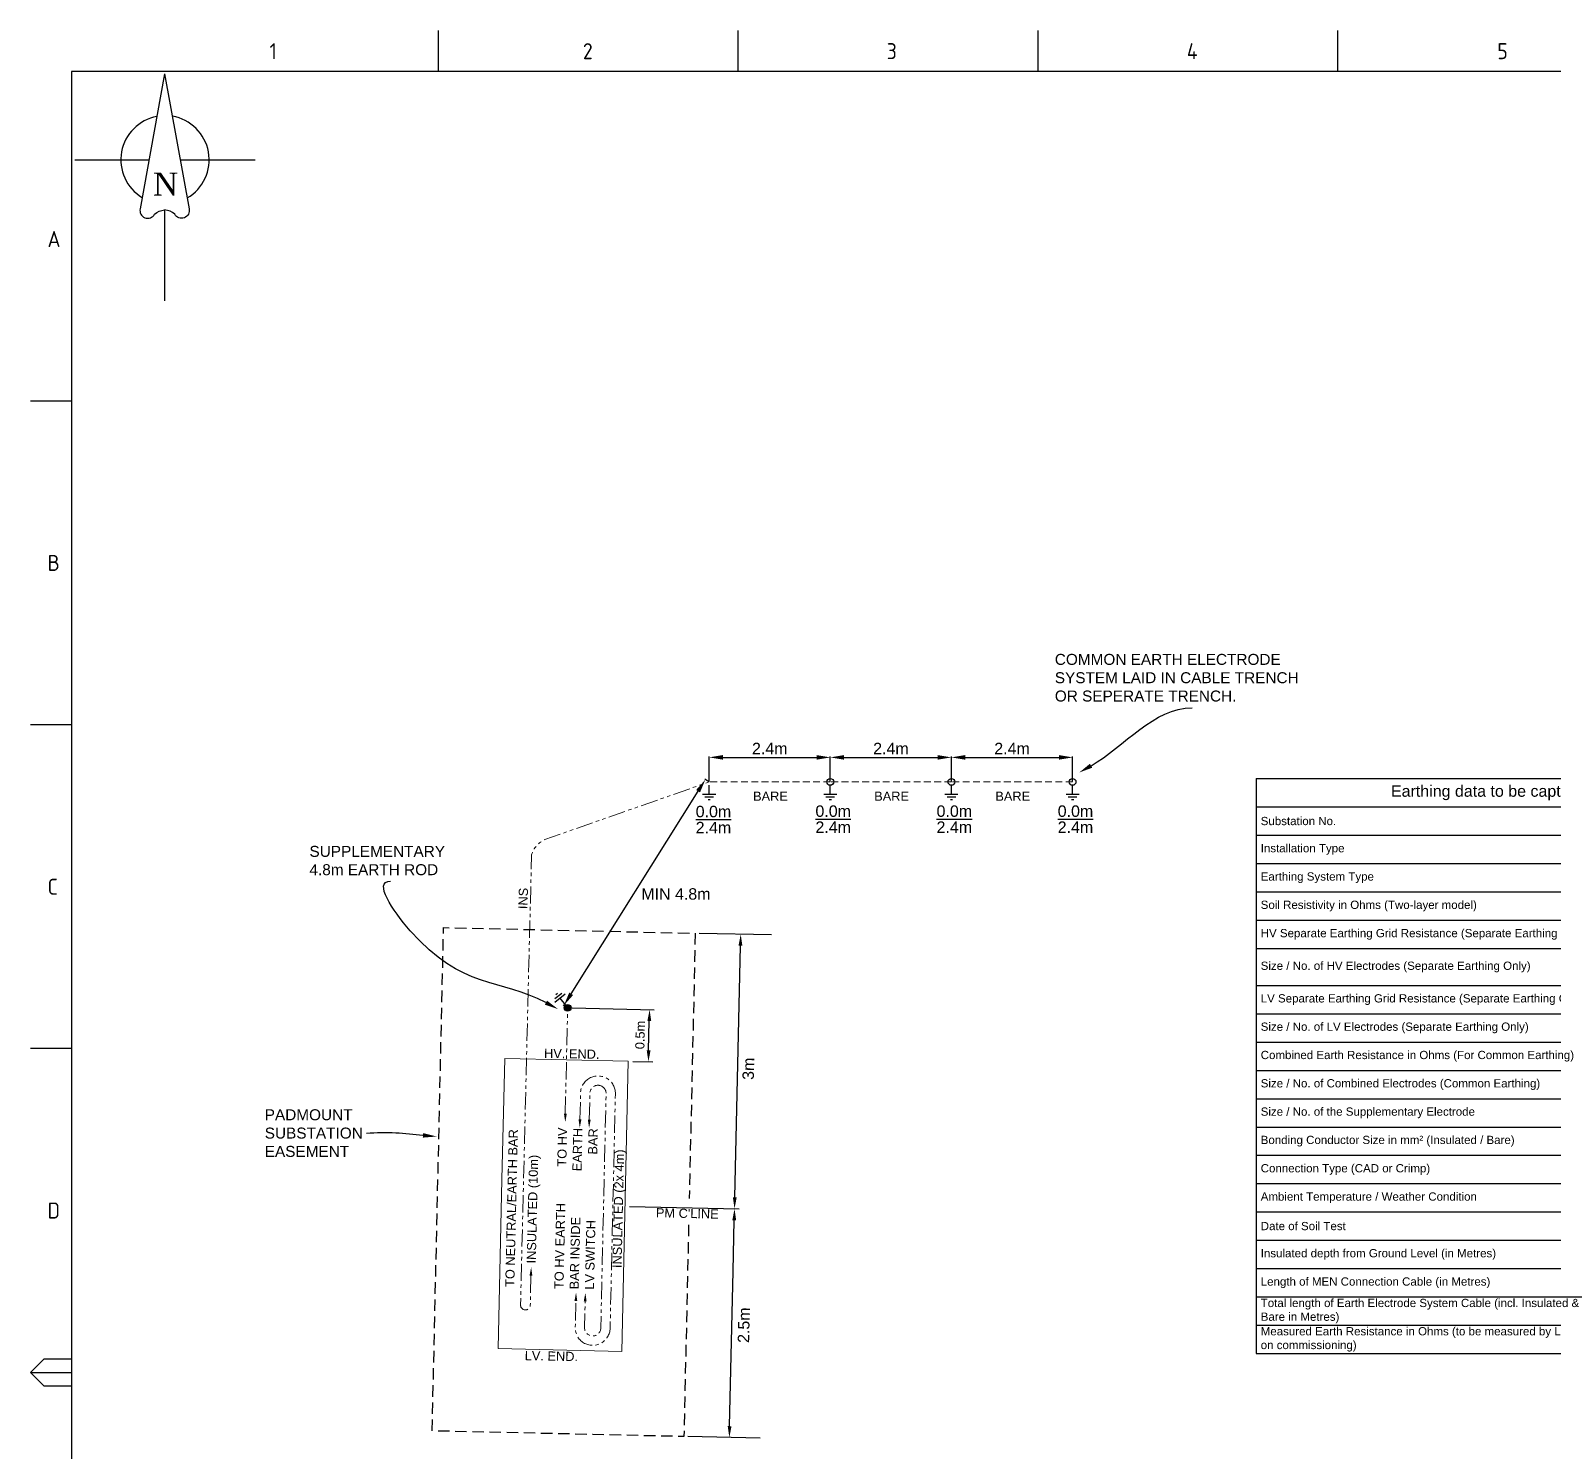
# Paper-space layout 'EARTHING' of a CAD drawing. Header units: metres, sheet in millimetres. Extents: x -21 to 813, y -3 to 583.
# Drawn here: x -20.5 to 312.2, y 272.9 to 583.4 of the extents above; entities that cross this region are included whole.
import ezdxf
from ezdxf import colors
from ezdxf.entities.mleader import LeaderData, LeaderLine
from ezdxf.enums import TextEntityAlignment as Align
from ezdxf.math import Vec2, Vec3

# ---------------------------------------------------------------- set-up
doc = ezdxf.new("R2010")
doc.units = ezdxf.units.M
doc.linetypes.add('DASHED', pattern=[0.75, 0.5, -0.25])
doc.linetypes.add('PHANTOM2', pattern=[1.25, 0.625, -0.125, 0.125, -0.125, 0.125, -0.125])
doc.layers.get('0').update_dxf_attribs({"color": 6})
doc.layers.add('Notes', color=7, linetype='Continuous')
doc.layers.add('SupportsUG_SP_EXT', color=7, linetype='Continuous')
doc.styles.add('ARIAL', font='arial.ttf', dxfattribs={"height": 2})
doc.styles.add('iecISOCP', font='isocp.shx')
doc.styles.add('iecNAME', font='times.ttf')
doc.styles.get("Standard").update_dxf_attribs({"font": 'arial.ttf'})
doc.dimstyles.get("Standard").update_dxf_attribs({"dimtxt": 0.18, "dimasz": 0.18, "dimexe": 0.18, "dimexo": 0.0625, "dimgap": 0.09, "dimtad": 0, "dimtih": 1, "dimtoh": 1, "dimdec": 4, "dimzin": 0, "dimdsep": 46, "dimtxsty": 'Standard', "dimcen": 0.09, "dimadec": 0, "dimazin": 0, "dimtfac": 1, "dimtdec": 4, "dimtofl": 0, "dimtmove": 0, "dimatfit": 3, "dimfxl": 1, "dimtolj": 1, "dimtzin": 0, "dimarcsym": 0})

# ---------------------------------------------------------------- blocks, each defined once
blk = doc.blocks.new('NorthPnt 11(NP11)')
for p, q in [((-19.69719468711236, 0.0162545211118896), (-3.489922472834479, 0.0028799541972688)), ((3.324780124991633, -0.0027436754112671), (19.69719468711236, -0.0162545211118754)), ((-0.0830805671867552, -10.94048518180693), (-0.0830805671867552, -30.80163745112864))]:
    blk.add_line(p, q)
for points in [[(-0.0830805671866983, 18.80840636836007), (-5.425927634676611, -10.68373164014234, 0.8770483201779089), (-2.292585667964232, -11.90019261315281, -0.1542996621410464), (-0.0830805671867552, -10.94048518180693, 0.0905112644751796)], [(-0.0830805671866983, 18.80840636836007), (5.259766500303101, -10.68373164014237, -0.8770483201779089), (2.126424533590721, -11.90019261315281, 0.1542996621410464), (-0.0830805671867268, -10.94048518180693, -0.0905112644751796)]]:
    blk.add_lwpolyline(points, format="xyb")
for start, end in [(100.5987973952228, 238.8643335251354), (300.0994222018257, 80.43744687781567)]:
    blk.add_arc((0, 0), 9.642065853502453, start, end)
at = {"color": 7, "style": 'iecNAME'}
blk.add_text('N', height=5.024396523885798, dxfattribs=at).set_placement((-2.617670065051356, -7.821942527093668))
blk = doc.blocks.new('*T79')
at = {"layer": 'Notes', "lineweight": -2, "transparency": 16777216}
for p, q in [((0, 0), (113.8671897145036, 0)), ((0, 0), (0, -125.6152486853707)), ((113.8671897145036, 0), (113.8671897145036, -125.6152486853707)), ((0, -6.186572984162751), (113.8671897145036, -6.186572984162751)), ((76.03636669219713, -6.186572984162751), (76.03636669219713, -125.6152486853707)), ((0, -12.3731459683255), (113.8671897145036, -12.3731459683255)), ((0, -18.55971895248825), (113.8671897145036, -18.55971895248825)), ((0, -24.74629193665101), (113.8671897145036, -24.74629193665101)), ((0, -30.93446838048914), (113.8671897145036, -30.93446838048914)), ((0, -37.12104136465189), (113.8671897145036, -37.12104136465189)), ((0, -45.18979989125489), (113.8671897145036, -45.18979989125489)), ((0, -51.37637287541764), (113.8671897145036, -51.37637287541764)), ((0, -57.5629458595804), (113.8671897145036, -57.5629458595804)), ((0, -63.74951884374315), (113.8671897145036, -63.74951884374315)), ((0, -69.9360918279059), (113.8671897145036, -69.9360918279059)), ((0, -76.12266481206865), (113.8671897145036, -76.12266481206865)), ((0, -82.3092377962314), (113.8671897145036, -82.3092377962314)), ((0, -88.49581078039415), (113.8671897145036, -88.49581078039415)), ((0, -94.6823837645569), (113.8671897145036, -94.6823837645569)), ((0, -100.8689567487197), (113.8671897145036, -100.8689567487197)), ((0, -107.0555297328824), (113.8671897145036, -107.0555297328824)), ((0, -113.2421027170452), (113.8671897145036, -113.2421027170452)), ((0, -119.4286757012079), (113.8671897145036, -119.4286757012079)), ((0, -125.6152486853707), (113.8671897145036, -125.6152486853707))]:
    blk.add_line(p, q, dxfattribs=at)
at = {"layer": 'Notes', "color": 0, "transparency": 16777216}
for s, insert, char_height, width, attachment_point in [('Earthing data to be captured to GIS', (56.93359485725182, -3.093286492081404), 2.5, 111.8671897145036, 5), ('Substation No. ', (1, -9.279859476244155), 1.8, 74.03636669219713, 4), ('36360', (77.03636669219713, -9.279859476244155), 2.469444444444445, 35.8308230223065, 4), ('Installation Type', (1, -15.46643246040691), 1.8, 74.03636669219713, 4), ('Padmount Sub', (77.03636669219713, -15.46643246040691), 1.8, 35.8308230223065, 4), ('Earthing System Type', (1, -21.65300544456966), 1.8, 74.03636669219713, 4), ('Common', (77.03636669219713, -21.65300544456966), 1.8, 35.8308230223065, 4), ('Soil Resistivity in Ohms (Two-layer model)', (1, -27.8403801585701), 1.8, 74.03636669219713, 4), ('{\\C256;ρ\\fArial Unicode MS|b0|i0|c0|p34;₁ 195Ω.m (0m-1.13m)\\P\\fArial|b0|i0|c0|p34;ρ\\fArial Unicode MS|b0|i0|c0|p34;₂ 39Ω.m (1.13m-∞)}', (77.03636669219713, -27.8403801585701), 2, 35.8308230223065, 4), ('HV Separate Earthing Grid Resistance (Separate Earthing Only)', (1, -34.02775487257054), 1.8, 74.03636669219713, 4), ('N/A', (77.03636669219713, -34.02775487257054), 1.8, 35.8308230223065, 4), ('Size / No. of HV Electrodes (Separate Earthing Only)', (1, -41.15542062795345), 1.8, 74.03636669219713, 4), ('N/A', (77.03636669219713, -41.15542062795345), 1.8, 35.8308230223065, 4), ('LV Separate Earthing Grid Resistance (Separate Earthing Only)', (1, -48.2830863833363), 1.8, 74.03636669219713, 4), ('N/A', (77.03636669219713, -48.2830863833363), 1.8, 35.8308230223065, 4), ('Size / No. of LV Electrodes (Separate Earthing Only)', (1, -54.46965936749905), 1.8, 74.03636669219713, 4), ('N/A', (77.03636669219713, -54.46965936749905), 1.8, 35.8308230223065, 4), ('Combined Earth Resistance in Ohms (For Common Earthing)', (1, -60.6562323516618), 1.8, 74.03636669219713, 4), ('8.7Ω', (77.03636669219713, -60.6562323516618), 1.8, 35.8308230223065, 4), ('Size / No. of Combined Electrodes (Common Earthing)', (1, -66.84280533582455), 1.8, 74.03636669219713, 4), ('4 off 2.4m Electrodes', (77.03636669219713, -66.84280533582455), 1.8, 35.8308230223065, 4), ('Size / No. of the Supplementary Electrode', (1, -73.0293783199873), 1.8, 74.03636669219713, 4), ('1 off 4.8m Electrode', (77.03636669219713, -73.0293783199873), 1.8, 35.8308230223065, 4), ('Bonding Conductor Size in mm² (Insulated / Bare)', (1, -79.21595130415005), 1.8, 74.03636669219713, 4), ('70mm² copper (min)', (77.03636669219713, -79.21595130415005), 1.8, 35.8308230223065, 4), ('Connection Type (CAD or Crimp)', (1, -85.4025242883128), 1.8, 74.03636669219713, 4), ('Crimp', (77.03636669219713, -85.4025242883128), 1.8, 35.8308230223065, 4), ('Ambient Temperature / Weather Condition', (1, -91.58909727247556), 1.8, 74.03636669219713, 4), ('24°C Fine & Sunny', (77.03636669219713, -91.58909727247556), 1.8, 35.8308230223065, 4), ('Date of Soil Test', (1, -97.7756702566383), 1.8, 74.03636669219713, 4), ('14/05/2017', (77.03636669219713, -97.7756702566383), 1.8, 35.8308230223065, 4), ('Insulated depth from Ground Level (in Metres)', (1, -103.9622432408011), 1.8, 74.03636669219713, 4), ('N/A', (77.03636669219713, -103.9622432408011), 1.8, 35.8308230223065, 4), ('Length of MEN Connection Cable (in Metres)', (1, -110.1488162249638), 1.8, 74.03636669219713, 4), ('N/A', (77.03636669219713, -110.1488162249638), 1.8, 35.8308230223065, 4), ('Total length of Earth Electrode System Cable (incl. Insulated & Bare in Metres)', (1, -116.3353892091266), 1.8, 74.03636669219713, 4), ('20m', (77.03636669219713, -116.3353892091266), 1.8, 35.8308230223065, 4), ('Measured Earth Resistance in Ohms (to be measured by L1 ASP on commissioning)', (1, -122.5219621932893), 1.8, 74.03636669219713, 4), ('                                  Ω', (77.03636669219713, -122.5219621932893), 1.8, 35.8308230223065, 4)]:
    blk.add_mtext(s, dxfattribs=dict(at, insert=insert, char_height=char_height, width=width, attachment_point=attachment_point))
blk = doc.blocks.new('m4')
at = {"layer": 'Notes', "color": 7, "linetype": 'Continuous'}
for points in [[(0, -1.946708022383973), (0, 0)], [(-1.428571500000544, -1.946708022383973), (1.428571500000544, -1.946708022383973)], [(-0.952380999995512, -2.518136622384191), (0.952380999995512, -2.518136622384191)], [(-0.23809524999524, -3.089565222384408), (0.23809524999524, -3.089565222384408)]]:
    blk.add_lwpolyline(points, dxfattribs=at)
blk = doc.blocks.new('*D90')
at = {"layer": 'Defpoints', "color": 0, "transparency": 16777216}
for p in [(126.9164368946024, 419.7241720541505), (127.7419646429166, 419.2070917630622), (96.82544898358627, 369.8483325957927)]:
    blk.add_point(p, dxfattribs=at)
at = {"layer": 'Notes', "color": 0, "lineweight": -2, "transparency": 16777216}
for p, q in [((127.6889972286855, 419.2402686078439), (126.7638907416168, 419.8197213671218)), ((97.59240978479419, 372.9078487699744), (125.3239483450802, 417.1817361710571)), ((96.77248156935516, 369.8815094405744), (95.84737508228639, 370.4609621998524))]:
    blk.add_line(p, q, dxfattribs=at)
at = {"layer": 'Notes', "color": 0, "transparency": 16777216}
for points in [[(124.9002090312313, 417.4471509293108), (125.7476876589291, 416.9163214128034), (126.9164368946024, 419.7241720541505)], [(97.1686704709453, 373.1732635282281), (98.01614909864308, 372.6424340117207), (95.999921235272, 370.365412886881)]]:
    blk.add_solid(points, dxfattribs=at)
at = {"layer": 'Notes', "color": 0, "transparency": 16777216, "insert": (120.4724885108021, 394.7147223360139), "char_height": 2.5, "attachment_point": 5}
blk.add_mtext('\\A1;MIN 4.8m', dxfattribs=at)
blk = doc.blocks.new('*D96')
at = {"layer": 'Defpoints', "color": 0, "transparency": 16777216}
for p in [(154.2111207618941, 424.5684950962602), (127.7419646429166, 419.2070917630622), (154.2111207618941, 419.2070917630622)]:
    blk.add_point(p, dxfattribs=at)
at = {"layer": 'Notes', "color": 0, "lineweight": -2, "transparency": 16777216}
for p, q in [((127.7419646429166, 419.2695917630622), (127.7419646429166, 424.7484950962602)), ((130.7419646429166, 424.5684950962602), (151.2111207618941, 424.5684950962602)), ((154.2111207618941, 419.2695917630622), (154.2111207618941, 424.7484950962602))]:
    blk.add_line(p, q, dxfattribs=at)
at = {"layer": 'Notes', "color": 0, "transparency": 16777216}
for points in [[(130.7419646429166, 425.0684950962602), (130.7419646429166, 424.0684950962602), (127.7419646429166, 424.5684950962602)], [(151.2111207618941, 425.0684950962602), (151.2111207618941, 424.0684950962602), (154.2111207618941, 424.5684950962602)]]:
    blk.add_solid(points, dxfattribs=at)
at = {"layer": 'Notes', "color": 0, "transparency": 16777216, "insert": (140.9871806271849, 426.5108957616001), "char_height": 2.5, "attachment_point": 5}
blk.add_mtext('\\A1;2.4m', dxfattribs=at)
blk = doc.blocks.new('*D97')
at = {"layer": 'Defpoints', "color": 0, "transparency": 16777216}
for p in [(180.6802768808716, 424.5684950962602), (154.2111207618941, 419.2070917630622), (180.6802768808716, 419.2070917630622)]:
    blk.add_point(p, dxfattribs=at)
at = {"layer": 'Notes', "color": 0, "lineweight": -2, "transparency": 16777216}
for p, q in [((154.2111207618941, 419.2695917630622), (154.2111207618941, 424.7484950962602)), ((157.2111207618941, 424.5684950962602), (177.6802768808716, 424.5684950962602)), ((180.6802768808716, 419.2695917630622), (180.6802768808716, 424.7484950962602))]:
    blk.add_line(p, q, dxfattribs=at)
at = {"layer": 'Notes', "color": 0, "transparency": 16777216}
for points in [[(157.2111207618941, 425.0684950962602), (157.2111207618941, 424.0684950962602), (154.2111207618941, 424.5684950962602)], [(177.6802768808716, 425.0684950962602), (177.6802768808716, 424.0684950962602), (180.6802768808716, 424.5684950962602)]]:
    blk.add_solid(points, dxfattribs=at)
at = {"layer": 'Notes', "color": 0, "transparency": 16777216, "insert": (167.4563367461624, 426.5108957616001), "char_height": 2.5, "attachment_point": 5}
blk.add_mtext('\\A1;2.4m', dxfattribs=at)
blk = doc.blocks.new('*D98')
at = {"layer": 'Defpoints', "color": 0, "transparency": 16777216}
for p in [(207.1494329998491, 424.5684950962602), (180.6802768808716, 419.2070917630622), (207.1494329998491, 419.2070917630622)]:
    blk.add_point(p, dxfattribs=at)
at = {"layer": 'Notes', "color": 0, "lineweight": -2, "transparency": 16777216}
for p, q in [((180.6802768808716, 419.2695917630622), (180.6802768808716, 424.7484950962602)), ((183.6802768808716, 424.5684950962602), (204.1494329998491, 424.5684950962602)), ((207.1494329998491, 419.2695917630622), (207.1494329998491, 424.7484950962602))]:
    blk.add_line(p, q, dxfattribs=at)
at = {"layer": 'Notes', "color": 0, "transparency": 16777216}
for points in [[(183.6802768808716, 425.0684950962602), (183.6802768808716, 424.0684950962602), (180.6802768808716, 424.5684950962602)], [(204.1494329998491, 425.0684950962602), (204.1494329998491, 424.0684950962602), (207.1494329998491, 424.5684950962602)]]:
    blk.add_solid(points, dxfattribs=at)
at = {"layer": 'Notes', "color": 0, "transparency": 16777216, "insert": (193.9254928651399, 426.5108957616001), "char_height": 2.5, "attachment_point": 5}
blk.add_mtext('\\A1;2.4m', dxfattribs=at)
blk = doc.blocks.new('A1_FRAME_TITLE')
at = {"layer": 'Notes', "linetype": 'Continuous'}
for p, q in [((89.13886872809212, 574.3939047125621), (89.13886872809212, 583.3939047125621)), ((154.6477578007561, 574.3939047125621), (154.6477578007561, 583.3939047125621)), ((220.1566468734202, 574.3939047125621), (220.1566468734202, 583.3939047125621)), ((285.6655359460842, 574.3939047125621), (285.6655359460842, 583.3939047125621)), ((9.000003903041438, 502.4334977807607), (3.9030414092e-06, 502.4334977807607)), ((8.985758774175713, 431.6834977807608), (3.9030414092e-06, 431.6834977807608)), ((8.985758774175713, 360.9334977807608), (3.9030414092e-06, 360.9334977807608)), ((3.9030414099e-06, 290.1834977807608), (3.000003903041411, 293.1834977807607)), ((3.000003903041411, 293.1834977807607), (8.985758774175713, 293.1834977807607)), ((3.9030414099e-06, 290.1834977807608), (9.000003903041438, 290.1834977807608)), ((3.000003903041411, 287.1834977807608), (3.9030414099e-06, 290.1834977807608)), ((8.985758774175713, 287.1834977807608), (3.000003903041411, 287.1834977807608))]:
    blk.add_line(p, q, dxfattribs=at)
at = {"layer": 'Notes', "color": 3, "linetype": 'Continuous'}
blk.add_line((9.000003903041456, 574.3939047125621), (9.000003903041602, 5.973090848959372), dxfattribs=at)
at = {"layer": 'Notes', "color": 3, "linetype": 'Continuous', "flags": 128}
for points in [[(149.4960767564208, 574.3939047125621), (9.000003903041456, 574.3939047125621)], [(824.3666242797829, 574.3939047125621), (149.4960767564208, 574.3939047125621)]]:
    blk.add_lwpolyline(points, dxfattribs=at)
blk.add_attdef('DRAFT_NUM', (29.95229401921733, 23.29355907390209), '', height=2.5, rotation=90)
at = {"layer": 'Notes', "color": 7, "style": 'iecISOCP'}
for s, p in [('1', (52.24416342705808, 577.1208007861952)), ('2', (120.7001306251145, 577.1208007861952)), ('3', (187.090888182011, 577.1208007861952)), ('4', (252.6683755146728, 577.1208007861952)), ('5', (320.5024094171367, 577.1208007861952)), ('A', (3.735758828175712, 536.0634978347607)), ('B', (3.735758828175712, 465.3134978347607)), ('C', (3.735758828175712, 394.5634978347608)), ('D', (3.735758828175712, 323.8134978347608))]:
    blk.add_text(s, height=3.50000011, dxfattribs=at).set_placement(p)
for tag, p in [('CAP_NO', (513.1877455539732, 43.45702176062763)), ('IE_NUM', (513.0499891438582, 37.81014236571922)), ('REF_No_1', (335.2407092969734, 32.3095164062895)), ('REF_1', (362.5232051634168, 32.3095164062895)), ('GEN_WO', (441.7083167385052, 31.76319395754009)), ('HV_SWITCH', (513.4632602570722, 32.16326139542979)), ('REF_No_2', (335.2407092969734, 26.3095164062895)), ('REF_2', (362.5232051634168, 26.3095164062895)), ('OH_WO', (441.7083167385052, 25.81165284135275)), ('UBD_REF', (513.0499891438582, 25.82773724969956)), ('REF_No_3', (335.2407092969734, 20.3095164062895)), ('REF_3', (362.5232051634168, 20.3095164062895)), ('UG_WO', (441.7083167385052, 20.05209372390299)), ('GIS_MAP_No', (513.0499891438582, 20.04312858955063)), ('REF_No_4', (335.2407092969734, 14.3095164062895)), ('REF_4', (362.5232051634168, 14.3095164062895)), ('HV_OP_DIAG', (513.3264885879123, 14.19908466587639)), ('SUB_WO', (441.7083167385052, 13.81165284135274)), ('LGA', (512.9453919554613, 7.777408517664522))]:
    blk.add_attdef(tag, p, '', height=2.5, dxfattribs=at)
at = {"layer": 'Notes', "style": 'iecISOCP'}
for tag, p in [('T1', (684.3735224182584, 39.46538419170585)), ('T2', (684.3735224182584, 34.3462621685779)), ('T3', (684.3735224182584, 28.91999957006074)), ('T4', (684.3735224182584, 23.65748664588247)), ('T5', (684.3735224182584, 18.23122404736531)), ('T6', (684.3735224182584, 12.96871112318703))]:
    blk.add_attdef(tag, text='', height=3.5, dxfattribs=at).set_placement(p, align=Align.CENTER)
at = {"layer": 'Notes', "color": 7, "style": 'iecISOCP'}
for tag, p in [('scale', (567.7561862243563, 33.26881016856799)), ('DRAWN', (567.7561862243563, 24.93057684501809)), ('DATE', (567.7561862243563, 16.88033192789213)), ('PAEREF', (272, 8)), ('PAEPAGE', (328, 8)), ('CHD', (567.7561862243563, 8.372261886843392)), ('DESIGN', (605.616624279783, 9.154513788950904))]:
    blk.add_attdef(tag, text='', height=2.5, dxfattribs=at).set_placement(p, align=Align.CENTER)
at = {"layer": 'Notes', "color": 4, "style": 'iecISOCP'}
blk.add_attdef('NUM', text='', height=7, dxfattribs=at).set_placement((792.3666242797829, 20.11845976823426), align=Align.MIDDLE_CENTER)
at = {"layer": 'Notes', "color": 1, "style": 'iecISOCP'}
blk.add_attdef('REV', text='', height=5, dxfattribs=at).set_placement((820.054251828391, 17.09540713998158), align=Align.CENTER)
at = {"layer": 'Notes', "color": 7, "style": 'iecISOCP'}
for tag, p in [('NS', (790.7123820117265, 8.118502768234269)), ('SHTS', (805.4120483388133, 8.118502768234269))]:
    blk.add_attdef(tag, text='', height=2.5, dxfattribs=at).set_placement(p, align=Align.MIDDLE)
at = {"layer": 'Notes', "style": 'iecISOCP'}
blk.add_attdef('ExportID', (9.081563381861317, 2.389947881700436), '', height=2.5, dxfattribs=at)
at = {"layer": 'Notes', "style": 'iecISOCP', "flags": 1}
for tag, p in [('ProjectType', (-6.37431612553997, -26.7969231328077)), ('ProjectNumber', (3.01124540557543, -26.81768263662547)), ('DrawingNumber', (14.96487211632699, -26.80333207795956)), ('ProjectDescription', (27.01529643322817, -26.82507857672271)), ('ExportDate', (39.73518882248868, -26.7893380549126)), ('ExportUserName', (48.60564004207469, -26.80001890549965)), ('DesignerCompanyName', (60.93543655092149, -26.79336864660581)), ('ExportAreaOfInterest', (76.55071914511146, -26.8134520371459)), ('GIS_SUCCESS', (91.4483265569323, -26.78040727245524)), ('CAD_SUCCESS', (101.2396367667188, -26.78272040598358)), ('DEPOTCODE', (111.5567536625146, -26.8767501535101)), ('ExportCategories', (119.5337228538067, -26.79708183463799)), ('Comments', (133.8359590646636, -26.88292413000805))]:
    blk.add_attdef(tag, p, '', height=1, dxfattribs=at)

psp = doc.layouts.new('EARTHING')

# ---------------------------------------------------------------- hatches: boundary and pattern name
at = {"layer": 'Notes'}
h = psp.add_hatch(color=256, dxfattribs=at)
edge = h.paths.add_edge_path()
edge.add_arc((127.7419646426556, 419.2070917622059), 0.7436318596225825, -359.999999999748, 2.520796321114132e-10)
h = psp.add_hatch(color=256, dxfattribs=at)
edge = h.paths.add_edge_path()
edge.add_arc((154.2111207616335, 419.2070917622063), 0.7436318596225825, -359.999999999748, 2.520796321114132e-10)
h = psp.add_hatch(color=256, dxfattribs=at)
edge = h.paths.add_edge_path()
edge.add_arc((180.680276880611, 419.2070917622063), 0.7436318596225825, -359.999999999748, 2.520796321114132e-10)
h = psp.add_hatch(color=256, dxfattribs=at)
edge = h.paths.add_edge_path()
edge.add_arc((207.1494329995885, 419.2070917622063), 0.7436318596225825, -359.999999999748, 2.520796321114132e-10)
h = psp.add_hatch(color=256, dxfattribs=at)
edge = h.paths.add_edge_path()
edge.add_arc((96.8254489838273, 369.848332594931), 0.7436318596225826, 538.7082053015251, 898.7082053015251, ccw=False)

# ---------------------------------------------------------------- linework, layer by layer
at = {"layer": 'Notes', "color": 7}
for p, q in [((133.3394028983162, 328.4328554615263), (134.5793317351231, 383.4188771077556)), ((97.82519483169972, 369.8257884351233), (115.7233319334478, 369.4221873806523)), ((114.5233539256619, 360.5652139922627), (114.6672256836614, 366.9453669210388)), ((111.0651712198819, 358.1425600967473), (115.466739372102, 358.0433052113108)), ((110.350521326664, 326.4506167115533), (134.2827883447485, 325.9109466805598)), ((132.9761524246937, 312.3241096912579), (133.2266820949649, 323.4341262209596)), ((132.2121948648496, 278.4455630558614), (132.9761524246937, 312.3241096912579))]:
    psp.add_line(p, q, dxfattribs=at)
at = {"layer": 'Notes', "color": 0, "lineweight": 0}
for p, q in [((82.47641175070157, 332.34902577305), (83.07228747271074, 358.7737965954889)), ((83.07228747271074, 358.7737965954889), (110.0654253717689, 358.1651042574176)), ((110.0654253717689, 358.1651042574176), (108.6361255853358, 294.7812174870419)), ((81.64298768627714, 295.3899098251131), (82.47641175070157, 332.34902577305)), ((108.6361255853358, 294.7812174870419), (81.64298768627623, 295.3899098251131))]:
    psp.add_line(p, q, dxfattribs=at)
at = {"layer": 'Notes', "color": 0, "linetype": 'PHANTOM2', "lineweight": 0, "ltscale": 6, "flags": 128}
for points in [[(88.80705512996519, 311.3085382203512), (88.66102305663526, 304.8441131223931, -0.9348449130428725), (86.52749459711367, 304.8505607684101), (88.92991812007494, 403.2516576541332, -0.2177305043844859), (91.8746724482703, 406.63289209908), (127.7419646429166, 419.2070917630622)], [(99.51348744453799, 345.4766319034561), (99.6434653830388, 351.2405071646854, -0.9999999999999999), (107.258332865978, 351.0687885322541), (106.1029226351043, 299.8320900332101, -1), (98.48805515216509, 300.0038086656423), (98.61803309066681, 305.7676839268706)], [(101.5505384799299, 345.4306955009151), (101.6805164184279, 351.1945707621453, -1.000000000003595), (105.221281830587, 351.1147249347955), (104.0658715997251, 299.8780264357511, -0.9999999999999999), (100.525106187552, 299.9578722630949), (100.6550841260496, 305.7217475243233)]]:
    psp.add_lwpolyline(points, format="xyb", dxfattribs=at)
at = {"layer": 'Notes', "color": 0, "linetype": 'DASHED', "lineweight": 0, "ltscale": 3, "flags": 128}
for points in [[(154.2111207618941, 419.2070917630622), (127.7419646429166, 419.2070917630622)], [(180.6802768808716, 419.2070917630622), (154.2111207618941, 419.2070917630622)], [(207.1494329998491, 419.2070917630622), (180.6802768808716, 419.2070917630622)]]:
    psp.add_lwpolyline(points, dxfattribs=at)
at = {"layer": 'Notes', "linetype": 'DASHED', "ltscale": 5, "flags": 128}
psp.add_lwpolyline([(123.2631782037251, 322.4307332314347), (122.2200093186725, 276.170250217192), (102.311020730991, 276.6191957550327), (91.74227944306404, 276.8575197271875), (67.23398767244316, 277.410179054008), (69.71384534606659, 387.3822223464717), (94.22213711668746, 386.8295630196517), (104.7908784046144, 386.5912390474969), (124.6998669922964, 386.1422935096552), (123.3923785552911, 328.1602663441035)], dxfattribs=at)
at = {"layer": 'Notes', "linetype": 'Continuous', "ltscale": 5, "flags": 128}
for points in [[(141.3878721449255, 385.765980799657), (125.5571661948275, 386.1226785145427)], [(138.9080211948803, 275.7942356717263), (123.0773152447814, 276.1509333866111)]]:
    psp.add_lwpolyline(points, dxfattribs=at)
at = {"layer": 'Notes', "color": 0, "linetype": 'PHANTOM2', "lineweight": 0, "ltscale": 6, "flags": 128}
psp.add_lwpolyline([(96.30329621152896, 346.6928878842859), (96.82544898358628, 369.8483325957927)], dxfattribs=at)
at = {"layer": 'Notes'}
for centre, radius in [((154.2111207618941, 419.2070917630629), 0.7436318596225825), ((180.6802768808716, 419.2070917630629), 0.7436318596225825), ((207.1494329998491, 419.2070917630629), 0.7436318596225825), ((96.82544898358628, 369.8483325957927), 0.7436318596225826)]:
    psp.add_circle(centre, radius, dxfattribs=at)
at = {"layer": 'Notes', "color": 7}
for points in [[(134.1627709650761, 383.4282705080345), (134.9958925051701, 383.4094837074763), (134.635692136796, 385.9182417280381)], [(114.2506649136144, 366.9547603213168), (115.0837864537084, 366.9359735207599), (114.7235860853352, 369.4447315413208)], [(114.1067931556149, 360.5746073925425), (114.9399146957094, 360.5558205919851), (114.466993523989, 358.0658493719802)], [(132.9228421282683, 328.4422488618052), (133.7559636683627, 328.4234620612478), (133.2830424966432, 325.9334908412429)], [(132.8101213249183, 323.4435196212398), (133.6432428650119, 323.4247328206816), (133.2830424966382, 325.9334908412438)], [(131.7956340947999, 278.4549564561435), (132.6287556348943, 278.4361696555861), (132.1558344631744, 275.9461984355808)]]:
    psp.add_solid(points, dxfattribs=at)
at = {"layer": 'Notes'}
for points in [[(96.0137174487304, 346.7248002546867), (96.30880558551416, 344.846981242767), (96.63869054107136, 346.7190007848913)], [(99.8259080181947, 345.4695866812281), (99.47121611117245, 343.6021084615186), (99.20106687088219, 345.4836771256837)], [(101.8629590535857, 345.4236502786875), (101.5082671465639, 343.5561720589781), (101.2381179062727, 345.4377407231432)], [(89.11947570750135, 311.3014931701423), (88.84932543122022, 313.1830616855636), (88.49463455242949, 311.3155832705602)], [(98.30561248782942, 305.7747278554671), (98.66030336662016, 307.6422062704705), (98.93045364290037, 305.7606377550483)], [(100.3426635485139, 305.7287925745318), (100.6973544273037, 307.5962709895362), (100.9675047035848, 305.7147024741143)]]:
    psp.add_solid(points, dxfattribs=at)

# ---------------------------------------------------------------- block references
psp.add_blockref('*T79', (247.2559970023945, 419.9306015786885))
psp.add_blockref('NorthPnt 11(NP11)', (8.848804062857653, 555.1375517205263), dxfattribs=at)
at = {"layer": 'Notes', "color": 7}
for p in [(127.7419646429157, 418.4634599034405), (154.2111207618941, 418.46345990344), (180.6802768808716, 418.46345990344), (207.1494329998491, 418.46345990344)]:
    psp.add_blockref('m4', p, dxfattribs=at)
at = {"layer": 'Notes', "color": 7, "rotation": 218.8965231970918}
psp.add_blockref('m4', (96.35851076618974, 370.4270873312203), dxfattribs=at)
at = {"layer": 'SupportsUG_SP_EXT'}
psp.add_blockref('A1_FRAME_TITLE', (-20.54899999999999, 6.217248937900877e-15), dxfattribs=at)

# ---------------------------------------------------------------- texts
at = {"layer": 'Notes', "color": 7, "style": 'ARIAL'}
for s, height, rotation, p in [('BARE', 2, 359.9999999999837, (141.137314825201, 414.4790383317668)), ('BARE', 2, 359.9999999999837, (167.6064709441785, 414.4790383317668)), ('BARE', 2, 359.9999999999837, (194.0756270631559, 414.4790383317668)), ('INS', 2, 87.87953439148058, (88.69640767032433, 393.6872806114827)), ('HV. END.', 1.999999999999999, 358.9387851183575, (97.69639099330061, 358.2024322952502)), ('INSULATED (10m)', 2, 88.70817375475097, (90.727635121621, 325.8338585687511)), ('INSULATED (2x 4m)', 2, 88.70820530176854, (109.4884589804956, 325.9167457305239)), ('LV. END.', 1.999999999999999, 358.9387851183575, (93.24252699588624, 292.164547356464))]:
    psp.add_text(s, height=height, rotation=rotation, dxfattribs=at).set_placement(p, align=Align.BOTTOM_CENTER)
for s, height, rotation, p in [("PM C'LINE", 1.999999999999999, 358.7082045628013, (116.0818050562734, 324.0894371684194)), ('2.5m', 2.499999999999999, 88.70820530176854, (136.4690878609322, 296.6042809634096))]:
    psp.add_text(s, height=height, rotation=rotation, dxfattribs=at).set_placement(p)
at = {"layer": 'Notes', "color": 9, "char_height": 2.5, "attachment_point": 1}
for insert in [(124.8003526104612, 413.9840467034687), (150.9647391527519, 414.0736395054839), (177.4338952717294, 414.0736395054846), (203.9030513907069, 414.0736395054839)]:
    psp.add_mtext_dynamic_manual_height_columns('\\A1;\\S0.0m/2.4m; ', width=7.534056853656693, gutter_width=4, heights=[0], dxfattribs=dict(at, insert=insert))
at = {"layer": 'Notes', "color": 7, "attachment_point": 5, "style": 'ARIAL'}
for s, insert, char_height, rotation in [('\\A1;0.5m', (112.6670298207878, 363.9119886678909), 2, 88.70820530177879), ('\\A1;3m', (136.3239548011934, 356.5364477702769), 2.499999999999999, 88.70820530178334)]:
    psp.add_mtext(s, dxfattribs=dict(at, insert=insert, char_height=char_height, rotation=rotation))
at = {"layer": 'Notes', "char_height": 2, "rotation": 88.70817375477141}
for s, width, insert, attachment_point in [('TO NEUTRAL/EARTH BAR', 35.64973150031801, (84.96813548238833, 343.3214313611838), 6), ('TO HV EARTH BAR', 9.836295760383798, (99.06766895173041, 343.6123563705278), 6), ('TO HV EARTH BAR INSIDE LV SWITCH', 18.89913137594861, (98.25717479947207, 308.343496635358), 4)]:
    psp.add_mtext_dynamic_manual_height_columns(s, width=width, gutter_width=4, heights=[0], dxfattribs=dict(at, insert=insert, attachment_point=attachment_point))

# ---------------------------------------------------------------- dimensions: what is measured, and where the dimension line sits
at = {"layer": 'Notes'}
for base, p1, p2, picture, middle in [((154.2111207618941, 424.5684950962602), (127.7419646429166, 419.2070917630622), (154.2111207618941, 419.2070917630622), '*D96', (140.9871806271849, 426.5108957616001)), ((180.6802768808716, 424.5684950962602), (154.2111207618941, 419.2070917630622), (180.6802768808716, 419.2070917630622), '*D97', (167.4563367461624, 426.5108957616001)), ((207.1494329998491, 424.5684950962602), (180.6802768808716, 419.2070917630622), (207.1494329998491, 419.2070917630622), '*D98', (193.9254928651399, 426.5108957616001))]:
    dim = psp.add_linear_dim(base=base, p1=p1, p2=p2, text='2.4m', dimstyle='Standard', override={"dimtxt": 2.5, "dimasz": 3, "dimtmove": 2}, dxfattribs=at)
    dim.commit()
    dim.dimension.update_dxf_attribs({"geometry": picture, "text_midpoint": middle, "dimtype": 160})
dim = psp.add_linear_dim(base=(126.9164368946024, 419.7241720541505), p1=(96.82544898358628, 369.8483325957927), p2=(127.7419646429166, 419.2070917630622), angle=57.9384809359134, text='MIN 4.8m', dimstyle='Standard', override={"dimtxt": 2.5, "dimasz": 3, "dimtmove": 2}, dxfattribs=at)
dim.commit()
dim.dimension.update_dxf_attribs({"geometry": '*D90', "text_midpoint": (120.4724885108021, 394.7147223360139), "dimtype": 161})

# ---------------------------------------------------------------- leaders
ml = psp.add_multileader_mtext('Standard', dxfattribs=at)
ml.set_content('{\\C7;COMMON EARTH ELECTRODE SYSTEM LAID IN CABLE TRENCH OR SEPERATE TRENCH.}', color=256)
ml.set_leader_properties(color=256, linetype='ByLayer', lineweight=-1)
ml.build(insert=Vec2(0, 0))
ml.multileader.update_dxf_attribs({"leader_type": 2, "text_attachment_direction": 1, "text_left_attachment_type": 2, "text_right_attachment_type": 2, "dogleg_length": 3, "arrow_head_size": 3})
ctx = ml.context
ctx.base_point, ctx.char_height, ctx.arrow_head_size, ctx.landing_gap_size, ctx.plane_origin = Vec3(229.7011366904408, 435.4097050910614), 2.4, 3, 1.2, Vec3(112.2982185057604, 384.9373743296842)
ctx.left_attachment, ctx.right_attachment = 2, 2
notes = []
notes.append((ctx, [(0, (1, 1, 0), (229.7011366904408, 435.4097050910614), (1, 0), 3.600000000000005, [(0, [(208.57980444432, 421.2472271579732)], 0, [])])]))
ctx.mtext.insert, ctx.mtext.width, ctx.mtext.flow_direction = Vec3(203.2700316426918, 447.1766900842401), 54.39273498708197, 5
ml = psp.add_multileader_mtext('Standard', dxfattribs=at)
ml.set_content('{\\C7;SUPPLEMENTARY 4.8m EARTH ROD}', color=256)
ml.set_leader_properties(color=256, linetype='ByLayer', lineweight=-1)
ml.build(insert=Vec2(0, 0))
ml.multileader.update_dxf_attribs({"leader_type": 2, "text_attachment_direction": 1, "text_left_attachment_type": 2, "text_right_attachment_type": 3, "dogleg_length": 3, "arrow_head_size": 3})
ctx = ml.context
ctx.base_point, ctx.char_height, ctx.arrow_head_size, ctx.landing_gap_size, ctx.plane_origin = Vec3(55.13471850245378, 397.5078963914739), 2.4, 3, 1.2, Vec3(-692.0160693957123, 296.506376969844)
ctx.left_attachment, ctx.right_attachment = 2, 3
notes.append((ctx, [(0, (1, 1, 0), (55.13471850245378, 397.5078963914739), (1, 0), 3.000000000000001, [(0, [(94.7241133934499, 369.5776883369649), (62.43956202777781, 386.7025228913767)], 0, [])])]))
ctx.mtext.insert, ctx.mtext.width, ctx.mtext.flow_direction = Vec3(40.41138971664168, 405.2323165824698), 29.29461422496697, 5
ml = psp.add_multileader_mtext('Standard', dxfattribs=at)
ml.set_content('{\\C7;PADMOUNT SUBSTATION  EASEMENT}', color=256)
ml.set_leader_properties(color=256, linetype='ByLayer', lineweight=-1)
ml.build(insert=Vec2(0, 0))
ml.multileader.update_dxf_attribs({"leader_type": 2, "text_left_attachment_type": 2, "text_right_attachment_type": 2, "dogleg_length": 3, "arrow_head_size": 3})
ctx = ml.context
ctx.base_point, ctx.char_height, ctx.arrow_head_size, ctx.landing_gap_size, ctx.plane_origin = Vec3(29.4418910681946, 342.399492585326), 2.4, 3, 1.2, Vec3(-393.7537997029326, 394.4995639032454)
ctx.left_attachment, ctx.right_attachment = 2, 2
notes.append((ctx, [(1, (1, 1, 0), (56.43424710302179, 342.5926993832586), (-0.9985588045809934, -0.05366855498127171), 3.600000000000011, [(0, [(68.2052241443971, 341.7333295811272), (59.25700817893539, 342.4708382528838)], 0, [])])]))
ctx.mtext.insert, ctx.mtext.width, ctx.mtext.flow_direction = Vec3(30.64189106819458, 347.6829850819154), 27.39211613935421, 5
for ctx, leaders in notes:
    for number, flags, end, landing, length, lines in leaders:
        leader = LeaderData()
        leader.index, (leader.has_last_leader_line, leader.has_dogleg_vector, leader.attachment_direction) = number, flags
        leader.last_leader_point, leader.dogleg_vector, leader.dogleg_length = Vec3(end), Vec3(landing), length
        for number, points, colour, breaks in lines:
            line = LeaderLine()
            line.index, line.vertices, line.color, line.breaks = number, Vec3.list(points), colors.encode_raw_color(colour), breaks
            leader.lines.append(line)
        ctx.leaders.append(leader)

doc.saveas('drawing.dxf')
